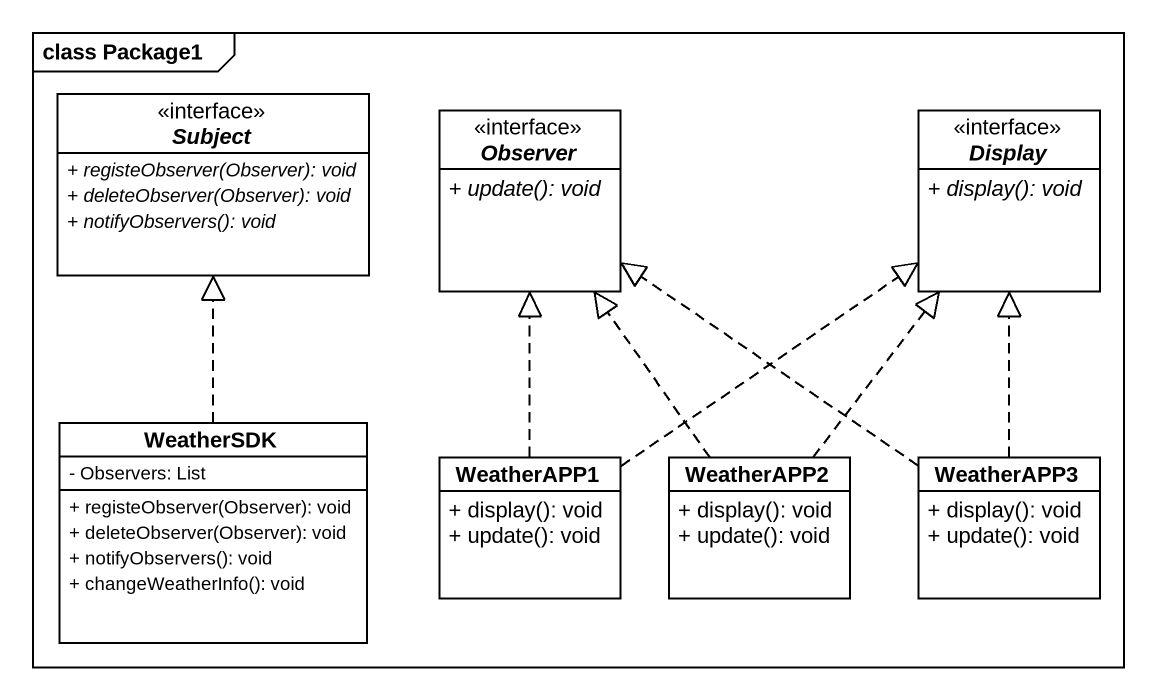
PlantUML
@startuml
mainframe class Package1
hide circle
hide empty members
skinparam classAttributeIconSize 0
interface Subject {
  {abstract} + registeObserver(Observer): void
  {abstract} + deleteObserver(Observer): void
  {abstract} + notifyObservers(): void
}
interface Observer {
  {abstract} + update(): void
}
interface Display {
  {abstract} + display(): void
}
class WeatherSDK {
  - Observers: List
  + registeObserver(Observer): void
  + deleteObserver(Observer): void
  + notifyObservers(): void
  + changeWeatherInfo(): void
}
class WeatherAPP1 {
  + display(): void
  + update(): void
}
class WeatherAPP2 {
  + display(): void
  + update(): void
}
class WeatherAPP3 {
  + display(): void
  + update(): void
}
WeatherSDK .up.|> Subject
WeatherAPP1 .up.|> Observer
WeatherAPP1 .up.|> Display
WeatherAPP2 .up.|> Observer
WeatherAPP2 .up.|> Display
WeatherAPP3 .up.|> Observer
WeatherAPP3 .up.|> Display
@enduml
